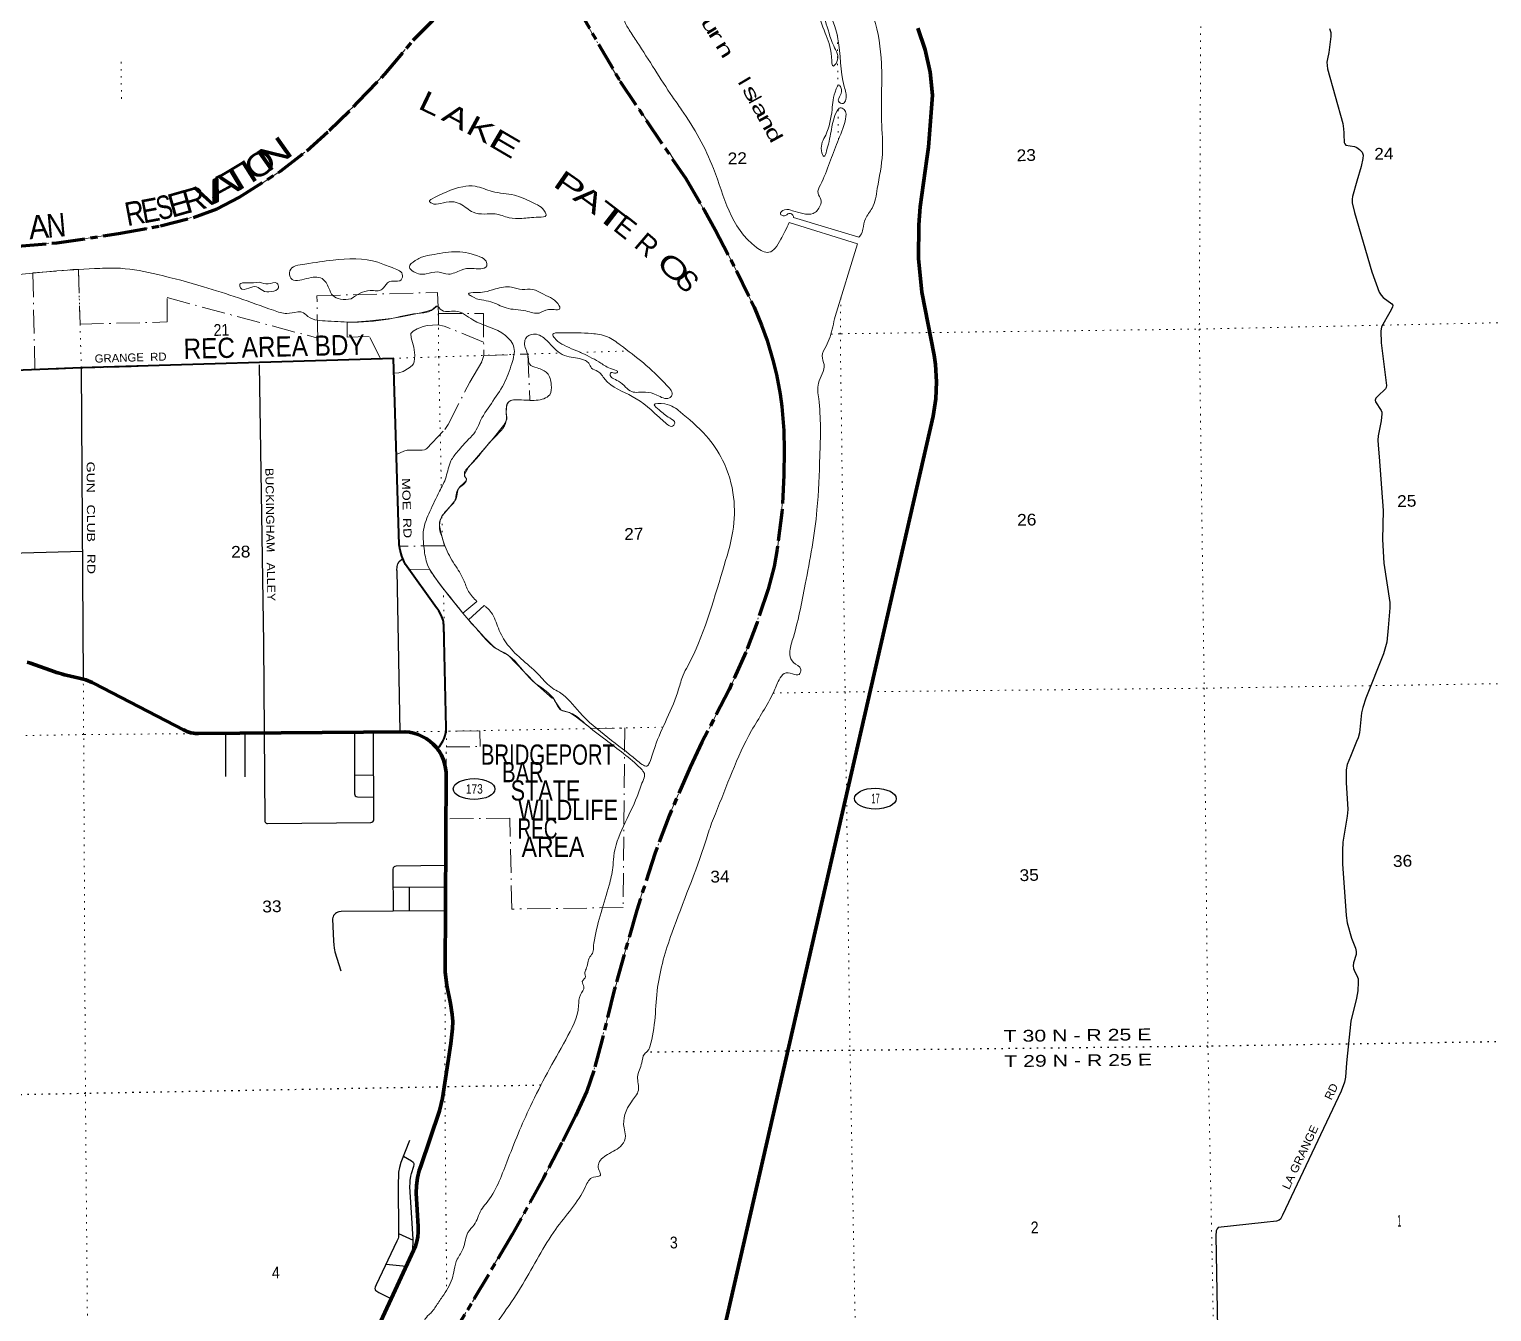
# Model space of a CAD drawing. Header units: feet. Extents: x 244583 to 493183, y 184934 to 372822.
# Drawn here: x 316821 to 338533, y 200179 to 219224 of the extents above; entities that cross this region are included whole.
import ezdxf
from ezdxf.enums import TextEntityAlignment as Align

# ---------------------------------------------------------------- set-up
doc = ezdxf.new("R2010")
doc.units = ezdxf.units.FT
doc.header["$LTSCALE"] = 70
for name, pattern in [('DOT_DASHED', [7.7, 5, -1.2, 0.3, -1.2]), ('DOTTED', [1.5, 0.3, -1.2]), ('LONG_DASH_SHORT_DASH', [9.9, 6, -1.2, 1.5, -1.2])]:
    doc.linetypes.add(name, pattern=pattern)
for name, color, linetype, lineweight in [('11', 7, 'LONG_DASH_SHORT_DASH', 60), ('17', 7, 'Continuous', 25), ('23', 7, 'Continuous', 70), ('26', 7, 'Continuous', 40), ('29', 7, 'Continuous', 25), ('30', 7, 'Continuous', 25), ('39', 7, 'Continuous', 13), ('44', 7, 'DOT_DASHED', 13), ('6', 7, 'DOTTED', 25), ('7', 7, 'DOTTED', 13)]:
    doc.layers.add(name, color=color, linetype=linetype, lineweight=lineweight)
for name, color, linetype in [('27', 7, 'Continuous'), ('41', 7, 'Continuous'), ('42', 7, 'Continuous')]:
    doc.layers.add(name, color=color, linetype=linetype)

msp = doc.modelspace()

# ---------------------------------------------------------------- linework, layer by layer
at = {"layer": '11'}
for points in [[(324926.53, 219604.36), (325591.51, 218450.78)], [(312492.69, 219444.29), (312864.43, 218684.81), (313578.48, 217543.01), (313960.8, 216998.04), (314272.07, 216626.1), (314540.07, 216426.87), (314931.4, 216236.43), (315265.69, 216125.66), (315687.23, 216036.83), (316150.94, 215998.86), (316651.49, 216004.61), (317231.92, 216051.89), (318146.69, 216189.54), (318769.13, 216305.02), (319260.86, 216427.74), (319612.93, 216557.23), (319930.46, 216726.16), (320551.34, 217117.71), (320940.85, 217420.41), (321274.96, 217718.41), (321700.72, 218140.9), (322097.82, 218554.95), (322522.28, 219059.86), (322892.17, 219436.39)], [(325591.51, 218450.78), (326567.38, 217006.15), (326845.32, 216530.73), (327002.17, 216246.9), (327320.81, 215638.81), (327581.31, 215099.43), (327692.01, 214831.06), (327776.52, 214600.85), (327860.7, 214310.7), (327914.2, 214095.33), (327968.65, 213807.33), (327993.91, 213622.96), (328023.11, 213265.81), (328030.13, 212968.26), (328025.5, 212601.25), (327994.1, 212046.11), (327926.1, 211506), (327877.95, 211246.6), (327791.36, 210910.15), (327626.38, 210415.8), (327457.65, 209972.44), (327212.3, 209421.63), (326807.52, 208638.19), (326630.5, 208265.26), (326321.23, 207543.99), (326106.68, 206978.67), (325841.32, 206143.28), (325652.22, 205482.83), (325506.26, 204954.52), (325326.31, 204224.51), (325202.12, 203759.25), (325099.38, 203454.99), (324932.17, 203087.48), (324727.8, 202687.96), (324457.6, 202170), (323990.45, 201324.33), (323215.7, 200019.93)]]:
    msp.add_lwpolyline(points, dxfattribs=at)
at = {"layer": '17'}
for centre in [(323425.49, 207941.78), (329381.63, 207799.34)]:
    msp.add_ellipse(centre, major_axis=(-309.24, 1), ratio=0.500121, dxfattribs=at)
at = {"layer": '23'}
for points in [[(326605.46, 197587.15), (330238.89, 213479.96), (330278.13, 213733.97), (330290.61, 213990.69), (330276.19, 214247.31), (330257.12, 214385.65), (330074.58, 215319.47), (330024.61, 215817.86), (330027, 216318.73), (330049.96, 216587.19), (330148.24, 217301.62), (330172.3, 217471.46), (330232.07, 218247.76), (330194.49, 218585.29), (330121.83, 218917.04), (330014.9, 219239.38)], [(322877.35, 208539.99), (322864.77, 208557.1), (322819.43, 208606.84), (322769.14, 208651.58), (322714.46, 208690.81), (322655.97, 208724.11), (322594.31, 208751.12), (322530.18, 208771.53), (322464.26, 208785.13), (322397.28, 208791.76), (319334.95, 208764.87), (319310.05, 208764.65), (319284.95, 208766.93), (319263.89, 208768.85), (319218.52, 208777.84), (319174.34, 208791.53), (319159.57, 208797.8), (319134.46, 208808.47), (319109.57, 208821.38), (317784.75, 209508.65), (317752.85, 209524.13), (317658.28, 209562.03), (317560.27, 209589.84), (317366.32, 209633.4), (317341.84, 209638.89), (317316.32, 209645.11), (317248.38, 209665.96), (317223.2, 209673.69), (317198.38, 209682.65), (316839.53, 209812.34), (316791.21, 209825.93)], [(321498.02, 198863.79), (322552.67, 201153.5), (322574.13, 201221.35), (322588.37, 201291.06), (322595.26, 201361.88), (322594.7, 201433.03), (322593.68, 201447.39), (322566.61, 201939.97), (322569.82, 202053.39), (322584.87, 202165.84), (322611.6, 202276.1), (322633.48, 202341.69), (322912.24, 203161.71), (322955.14, 203349.91), (323081.35, 204163.16), (323106.8, 204385.13), (323108.14, 204489.51), (323098.69, 204592.49), (323073.09, 204755.02), (323020.27, 205025.03), (322995.44, 205229.47), (322995.07, 205235.05), (323009.91, 208177.25), (323009.42, 208186.95), (323001.98, 208253.84), (322987.59, 208319.59), (322966.41, 208383.48), (322938.66, 208444.8), (322904.66, 208502.88), (322877.35, 208539.99)]]:
    msp.add_lwpolyline(points, dxfattribs=at)
at = {"layer": '26'}
msp.add_lwpolyline([(322877.35, 208539.99), (322902.72, 208567.2), (322910.58, 208575.63), (322938.08, 208612.14), (322961.62, 208651.32), (322980.94, 208692.74), (322995.81, 208735.96), (323006.09, 208780.49), (323011.66, 208825.86), (323012.67, 208849.5), (322974.69, 210374.7), (322971.14, 210399.7), (322968.4, 210424.7), (322963.39, 210448.11), (322947.49, 210496.82), (322926.58, 210543.61), (322900.9, 210587.95), (322870.73, 210629.36), (322866.38, 210634.63), (322408.63, 211278.27), (322387.59, 211314.48), (322352.42, 211400.66), (322326.45, 211490.04), (322311.75, 211568.34), (322229.73, 214336.87), (317593.24, 214195.21), (314878.99, 214087.49)], dxfattribs=at)
at = {"layer": '29'}
for p, q in [((317593.24, 214195.21), (317622.49, 209574.53)), ((320231.84, 214242.4), (320296.09, 210105.72)), ((316272.67, 211439.49), (317610.88, 211471.51)), ((322277.92, 211186.93), (322321.79, 208794.41)), ((320296.09, 210105.72), (320318.89, 207474.78)), ((319734.69, 208762.16), (319735.4, 208126.38)), ((320019.66, 208768.45), (320020.14, 208123.87)), ((321650.08, 208782.42), (321650.14, 207869.87)), ((321935.1, 207484.15), (321932.66, 208787.43)), ((321650.12, 208150.11), (321933.86, 208147.69)), ((320358.19, 207428.77), (321894.11, 207445.74)), ((322219.79, 206753.5), (322223.4, 206126.34)), ((323001.71, 206805.57), (322269.8, 206795.79)), ((322222.13, 206483.8), (322994.19, 206486.96)), ((322461.72, 206483.82), (322461.72, 206128.85)), ((322999.21, 206130.73), (321453.86, 206121.38)), ((322303.68, 201342.26), (322520.12, 201244.11)), ((322118.66, 200886.31), (322414.68, 200856.21))]:
    msp.add_line(p, q, dxfattribs=at)
for points in [[(336123.87, 219233.25), (336134.91, 219203.81), (336142.27, 219174.36), (336142.26, 219115.63), (336112.78, 218877.32), (336094.45, 218784.19), (336087.09, 218736.34), (336093.43, 218635.03), (336324.35, 217827.17), (336333.87, 217746.17), (336335.93, 217687.45)], [(336335.93, 217687.45), (336336.91, 217659.4), (336342.34, 217540.35), (336350.1, 217521.66), (336368.49, 217503.26), (336494.33, 217482.59), (336530.34, 217470.13), (336570.8, 217440.68), (336607.59, 217400.2), (336623.22, 217356.02), (336618.62, 217304.49), (336594.63, 217188.42), (336530.66, 216966.08), (336465.04, 216739.48), (336461.36, 216698.99), (336459.79, 216644.81), (336495.74, 216503.71), (336752.25, 215621), (336862.32, 215322.36), (336891.49, 215274.55), (336921.17, 215241.38), (337052.36, 215148.21), (337064.63, 215127.28), (337060.95, 215097.83), (337019.51, 215024.93), (336899.1, 214803.36), (336887.66, 214741.7), (336893.76, 214566.14), (336970.83, 213934.69), (336968.07, 213903.4), (336956.26, 213882.25), (336842.5, 213776.72), (336812.66, 213746.97), (336800.7, 213717.52), (336805.14, 213693.78), (336889.4, 213563.02), (336900.02, 213539), (336901.85, 213513.23), (336893.24, 213407.63), (336849.44, 213185.39), (336843.92, 213123.07), (336844.98, 213050.14), (336861.14, 212876.65), (336920.94, 212079.72), (336911.91, 211645.74), (336930.13, 211296.66), (337020.48, 210713.96), (337020.64, 210633.1), (336995.88, 210336.28), (336976.34, 210125.03), (336925.76, 209950.43), (336663.15, 209291.13), (336617.69, 209153.28), (336599.16, 209070.81), (336568.03, 208774.15), (336551.02, 208703.23), (336526.94, 208645.59)], [(322277.92, 211186.93), (322277.92, 211186.93), (322281.97, 211245.93), (322294.17, 211287.32), (322314.86, 211318.11), (322367.33, 211364.12)], [(336526.94, 208645.59), (336435.24, 208426.14), (336387.79, 208306.69), (336373.01, 208228.03), (336373.22, 208038.31), (336396.99, 207636.78), (336389.16, 207539.86), (336321.08, 207152), (336316.06, 207029.44), (336318.82, 206829.06), (336371.24, 206065.06), (336385.59, 205953.45), (336452.83, 205725.73), (336511.02, 205579.19), (336521.13, 205531.34), (336518.19, 205485.88), (336481.59, 205358.34), (336476.99, 205317.85), (336480.28, 205277.8), (336489.87, 205251.59), (336540.45, 205148.54), (336548.72, 205120.93), (336552.4, 205071.23), (336543.2, 204944.25), (336523.78, 204838.03), (336439.06, 204492.47), (336375.71, 203874.55), (336362.03, 203664.57), (336348.25, 203587.86), (336297.9, 203456.36), (335425.79, 201611.24), (335397.38, 201552.36), (335378.99, 201537.64), (335338.04, 201524.01), (335156.69, 201504.93), (334473.63, 201428.8), (334455.7, 201408.81), (334440.99, 201379.36), (334438.74, 201307.53), (334483.98, 198829.27)], [(321650.14, 207869.87), (321653.37, 207854.51), (321660.8, 207841.78), (321674.59, 207831.16), (321692.63, 207826.92), (321932.4, 207822.67)], [(320318.89, 207474.78), (320320.29, 207459.11), (320324, 207450.09), (320335.67, 207436.29), (320345.75, 207430.98), (320358.19, 207428.77)], [(321894.11, 207445.74), (321907.73, 207448.5), (321921.52, 207455.4), (321930.54, 207468.14), (321935.1, 207484.15)], [(322269.8, 206795.79), (322249.89, 206791.96), (322236.37, 206784.53), (322224.43, 206769.13), (322219.79, 206753.5)], [(321453.86, 206121.38), (321416.87, 206119.96), (321399.85, 206114.44), (321381.93, 206104.31), (321366.74, 206092.35), (321348.35, 206073.95), (321339.62, 206062.9), (321331.8, 206046.34), (321326.75, 206032.53), (321324.44, 206013.21), (321335.48, 205683.76), (321340.99, 205626.71), (321348.35, 205578.86), (321352.97, 205553.09), (321359.39, 205523.64), (321445.01, 205242.4)], [(322467.16, 202723.9), (322339.15, 202393.53), (322317.7, 202320.23), (322303.91, 202253.97), (322296.55, 202040.47), (322303.91, 201381.56), (322303.91, 201307.94), (322302.06, 201287.69), (322296.54, 201269.29), (322278.15, 201226.96), (321969.15, 200579.1), (321954.43, 200542.28), (321952.59, 200525.72), (321954.44, 200512.84), (321958.11, 200501.79), (321967.3, 200492.59), (322009.62, 200464.99), (322190.16, 200374.54)], [(322472.32, 202036), (322473.57, 202094.77), (322474.95, 202130.65), (322483.68, 202190.47), (322493.34, 202233.72), (322528.29, 202340.47), (322535.18, 202360.72), (322535.64, 202373.6), (322529.67, 202387.41), (322522.77, 202395.69), (322497.02, 202414.09), (322374.68, 202482.58)], [(322516.91, 201085.12), (322519.89, 201252.19), (322498.93, 201572.92), (322472.32, 202036)]]:
    msp.add_lwpolyline(points, dxfattribs=at)
at = {"layer": '39'}
for p, q in [((328167.87, 216429.56), (329136.6, 216138.53)), ((323258.09, 210555.6), (323465.28, 210726.91)), ((323341.66, 210452.78), (323573.9, 210667.21))]:
    msp.add_line(p, q, dxfattribs=at)
msp.add_lwpolyline([(328103.27, 216357.08), (329117.2, 216036.96), (328783.62, 214960.96)], dxfattribs=at)
for points in [[(325507.98, 221613.57), (325822.05, 221715.02), (326112.25, 221803.71), (326356.28, 221810.32), (326587.31, 221776.16), (327185.45, 221822.67), (327648.91, 221776.61), (327848.04, 221654.7), (327953.13, 221576.71), (328070.31, 221499.05), (328369.53, 221115.13), (328342.27, 220932.52), (328295.37, 220803.94), (328357.25, 220682.35), (328470.29, 220608.62), (328526.14, 220559.61), (328636.59, 220433.27), (328721.67, 220275.94), (328863, 220200.95), (328989.99, 220133.67), (329108.19, 220092.41), (329172.93, 219940.58), (329361.7, 219389.98), (329473.14, 218716.04), (329474.54, 217861.29), (329488.02, 217372.63), (329411.43, 216857.28), (329334.64, 216568.25), (329234.11, 216407.91), (329197.9, 216257.39), (329162.09, 216165.49), (329136.6, 216138.53)], [(328167.87, 216429.56), (328148.49, 216473.49), (328097.63, 216488.28), (328031.96, 216454.17), (327972.64, 216482.87), (328033.6, 216541.11), (328152.98, 216530.19), (328303.5, 216487.79), (328458.91, 216487.96), (328562.62, 216605.95), (328574.28, 216695.18), (328531.38, 216786.97), (328566.25, 216913.2), (328819.16, 217548.51), (328938.98, 217887.21), (328920.85, 218032.21), (328857.6, 218056.77), (328814.46, 218011.14), (328731.12, 217740.12), (328659.2, 217420.91), (328619.19, 217334.96), (328582.51, 217420.86), (328644.72, 217652.91), (328739.23, 218031.33), (328799.38, 218338.1), (328840.12, 218397.81), (328869.41, 218360.2), (328860.6, 218240.74), (328834.65, 218157.19), (328904.22, 218122.7), (328942.94, 218182.35), (328919.44, 218375.7), (328827.33, 219080.48), (328613.01, 219606.14), (328507.75, 219690.18), (328473.75, 219679.16), (328517.15, 219569.19), (328640.42, 219344.18), (328763.5, 218979.73), (328810.53, 218738.51), (328759.71, 218678.54), (328731.88, 218809.13), (328637.2, 219168.29), (328486.11, 219523.89), (328400.24, 219636.75), (328189.07, 219829.07), (328077.28, 220003.87), (327913.71, 220080.27), (327748.75, 220279.91), (327534.75, 220647.95), (327389.53, 221009.78), (327163.59, 221298.7), (326968.14, 221360.09), (326450.15, 221261.19), (326147.52, 221184.29), (325954.35, 221162.89), (325851.6, 221083.32), (325747.73, 221044.14), (325642.75, 221045.34), (325616.76, 221049.14)], [(325614.55, 220531.3), (325374.7, 220373.24), (325234.08, 220276.48), (325112.23, 220230.74), (325099.77, 220097.04), (325242.55, 219969.55), (325401.79, 219757.64), (325603.94, 219526.68), (325648.51, 219374.31), (325727.59, 219214.79), (325845.6, 219034.1), (326370.57, 218221.82), (326505.05, 218029.44), (326979.2, 217157.18), (327617.06, 215984.22), (327802.71, 215912.46), (327895.88, 215973.58), (327977.02, 216105.11), (328040.45, 216219.99), (328103.27, 216357.08)], [(322791.5, 216701.36), (323256.67, 216885.72), (323440.14, 216892.71), (323694.58, 216814.73), (324023.02, 216760.98), (324284.29, 216654.89), (324480.06, 216508.63), (324493.45, 216462.51), (324383.25, 216433.26), (324135.52, 216414.43), (323943.48, 216425.4), (323738.06, 216482.48), (323576.67, 216480.13), (323412.42, 216508.01), (323217.31, 216630.04), (323097.32, 216663.16), (322926.45, 216638.33), (322795.19, 216640.84), (322762.03, 216672.27), (322791.5, 216701.36)], [(307851.32, 214995.63), (307985.31, 215107.1), (308125.25, 215082.6), (308404.56, 214981.04), (308576.31, 214973.57), (308691.49, 214968.6), (308984.83, 215016.96), (309474.02, 215135.29), (309536.88, 215197.61), (309603.27, 215205.47), (309699.57, 215226.27), (309936.48, 215198.33), (310216.69, 215137.21), (310577.92, 215211.65), (310845.04, 215259.3), (311239.37, 215231.58), (311886.96, 215168.29), (312334.47, 215261.24), (312828.15, 215436.27), (313245.14, 215611.24), (313949.81, 215820.27), (314308.79, 215829.99), (314578.29, 215718.06), (314803.43, 215677.68), (315261.79, 215597.14), (315981.37, 215558.02), (316405, 215565.45), (317230.54, 215636.3), (317869.3, 215673.8), (318176.07, 215674.03), (318727.58, 215581.86), (319408.72, 215400.24), (320445.68, 215050.44), (320644.77, 215003.29), (320807.63, 215025.88), (320866.22, 215023.43), (320956.8, 214959.2), (321255.38, 214890.49), (321635.26, 214874.51), (322224.95, 214934.93), (322628.53, 215010.52), (322812.68, 215066.03), (322875.94, 215114.22), (322923.6, 215069.03), (323148.47, 215038.75), (323406.37, 214908.32), (323891.09, 214676.93), (324017.11, 214498.47), (323985.26, 214263.2), (323864.6, 213954.8), (323503.18, 213375.15), (323440.14, 213246.14), (323344.28, 213136.44), (323183.69, 212958.31), (323080.71, 212814.06), (323008.58, 212575.68), (322911.52, 212362.89), (322768.4, 212063.98), (322675.08, 211788.65), (322682.72, 211512.01), (322733.72, 211272.92), (322898.44, 211008.62), (323258.09, 210555.6)], [(321601.47, 215221.17), (321880.64, 215343.91), (322061.76, 215362.96), (322137.85, 215457.97), (322219.87, 215484.44), (322344.46, 215503.98), (322358.37, 215585.19), (322206.28, 215684.13), (321994.14, 215765.28), (321331.31, 215795.83), (320913.1, 215738.03), (320689.9, 215634.99), (320705.01, 215526.28), (320939.23, 215522.52), (321167.35, 215520.61), (321270.13, 215379.92), (321327.7, 215268.31), (321440.13, 215216.8), (321601.47, 215221.17)], [(322832.63, 215878.92), (323172.57, 215920.46), (323509.64, 215846.73), (323604.36, 215778.57), (323612.3, 215710.08), (323522.72, 215665.22), (323395.33, 215673.89), (323232.58, 215647.26), (323044.51, 215587.6), (322884.18, 215619.64), (322715.39, 215592.84), (322528.9, 215622.14), (322466.39, 215693.2), (322548.53, 215788.38), (322700.02, 215857.14), (322832.63, 215878.92)], [(320240.36, 215469.24), (320368.25, 215442.39), (320497.16, 215451.94), (320521.18, 215385.91), (320415.74, 215330.51), (320286.23, 215343.17), (320193.85, 215399.27), (320081.42, 215378.04), (319956.15, 215382.73), (319948.6, 215437.09), (320040.87, 215457.78), (320240.36, 215469.24)], [(323740.77, 215370.03), (323980.26, 215394.7), (324140.65, 215360.65), (324298.06, 215360.87), (324457.49, 215288.39), (324688.22, 215118.83), (324699.3, 215082.76), (324528.27, 215063.98), (324390.51, 215009.73), (324193.88, 215040.78), (323900, 215085.37), (323673.4, 215178.25), (323384.57, 215259.34), (323343.23, 215294.6), (323445.64, 215313.54), (323580.6, 215323.25), (323740.77, 215370.03)], [(328783.62, 214960.96), (328709.23, 214657.85), (328650.5, 214518.85), (328591.94, 214373.79), (328621.73, 214245.27), (328536.54, 213968.14), (328540.87, 213737.88), (328558.29, 212887.61), (328515.83, 212086.24), (328342.4, 210984.26), (328149.57, 210146.48), (328112.96, 209937.35), (328166.67, 209819.58), (328276.45, 209717.47), (328250.28, 209641.99), (328153.09, 209653.51), (328029.84, 209658.25), (327953.7, 209565.26), (327868.07, 209377.03), (327544.69, 208808.52), (327007.61, 207573.43), (326950.96, 207432.46), (326865.32, 207171.48), (326360.27, 205799.85), (326150.3, 204997.98), (326033.43, 204113.76), (326010.62, 204062.62), (325953.64, 204006.52), (325914.86, 203876.14), (325852.03, 203666.3), (325863.54, 203468.57), (325761.28, 203298.08), (325650.92, 202909.13), (325672.36, 202790.48), (325619.57, 202655.68), (325403.47, 202514.44), (325270.35, 202365.34), (325280.87, 202276.71), (325302.93, 202208.6), (325198.84, 202177.49), (325079.55, 202038.87), (324636.9, 201404.48), (324148.73, 200591.04), (323576.69, 199745.01), (323469.88, 199519.84), (323474.85, 199412.87), (323502.61, 199211.54), (323409.14, 199015.02), (323101.29, 198469.16), (322947.26, 198273.01), (322862.25, 198135.32), (322783.41, 197993.75), (322720.84, 197628.32), (322729.75, 197232.49), (322772.33, 196859.8), (322940.9, 196456.17), (323100.68, 196151.32), (323151.75, 195982.95), (323248.02, 195785.5), (323445.89, 195417.02), (323432.1, 195331.77), (323479.7, 195215.86), (323547.87, 195159.1), (323658.82, 194941.84), (324230.42, 194268.23), (324569.31, 193982.38), (324709.64, 193840.1), (324847.47, 193702.96), (325360.5, 193250.05), (326044.05, 192688.6), (326288.44, 192462.83), (326838.51, 192057.4), (327181.04, 191785.79), (327587.61, 191534.1), (328099.18, 191060.94), (328418.4, 190756.37), (328999.62, 190319.45), (329169.33, 190093.68), (329385.7, 189859.06), (329656.38, 189704.73), (329823.42, 189648.63), (329910.69, 189558.04), (330008.21, 189461.66), (330092.66, 189253.79), (330259.01, 189003.67), (330470.05, 188669.9), (330786.17, 188185.39), (331176.57, 187715.02), (331811.43, 187162.35), (332178.08, 186953.95)], [(322947.88, 211996.1), (323059.32, 212126.42), (323137.49, 212219.47), (323193.03, 212400.83), (323310.52, 212531.32), (323282.08, 212611.38), (323363.16, 212744.92), (323699.56, 213133.94), (323901.89, 213408.18), (323901.91, 213553.67), (323940.47, 213692.13), (324097.06, 213722.64), (324347.53, 213715.28), (324547.08, 213797.47), (324571.31, 213943.62), (324509.99, 214117.77), (324362.55, 214194.61), (324247.88, 214254.15), (324228.85, 214358.71), (324175.32, 214543.17), (324189.11, 214628.42), (324306.26, 214698.28), (324479.86, 214624.17), (324703.69, 214411.98), (324836.34, 214358.99), (325080.08, 214302.95), (325127.53, 214265.84), (325167.91, 214192.16), (325260.06, 214144.14), (325366.2, 214027.79), (325772.88, 213772.06), (326241.27, 213400.79), (326384.29, 213337.98), (326403.45, 213374.87), (326328.67, 213451.66), (326172, 213570.68), (326099.24, 213647.52), (326254.31, 213659.81), (326483.53, 213544.77), (326870.81, 213187.47), (327114.95, 212824.28), (327277.45, 212274.99), (327265.17, 211769.46), (327115.68, 211189.5), (326595.89, 209766.94), (326526.96, 209631.71), (326462, 209425.85), (326112.14, 208573.71), (326027.97, 208332.98), (325991.04, 208281.46), (325919.73, 208305.8), (325835.15, 208372.22), (324992.13, 209080.91), (324691.28, 209377.9), (324588.72, 209437.77), (324399.95, 209622.61), (323923, 210084.58), (323785.05, 210329.4), (323679.71, 210562.98), (323608.96, 210639.87), (323573.9, 210667.21)], [(325026.49, 214416.68), (324726.12, 214550), (324616.67, 214639.99), (324595, 214693.97), (324699.31, 214717), (325171.9, 214705.55), (325403.32, 214657.25), (325596.41, 214535.17), (326291.21, 213931.59), (326359.81, 213785.93), (326324.46, 213750.62), (326137.63, 213792.04), (325968.9, 213835.97), (325766.89, 213842.62), (325566.81, 213998.87), (325446.88, 214102.72), (325458.37, 214125.26), (325531.25, 214117.13), (325555.01, 214133.94), (325481.18, 214176.4), (325307.13, 214266.66), (325026.49, 214416.68)], [(323465.28, 210726.91), (323344.13, 210875.19), (323268.69, 211048.96), (323135.23, 211277.73), (322994.71, 211542.69), (322957.3, 211654.84), (322909.32, 211857.64), (322947.88, 211996.1)], [(323341.66, 210452.78), (323529.08, 210243.66), (323718.07, 210050.74), (323935.52, 209923.26), (324293.05, 209546.97), (324628.3, 209246.87), (324704.36, 209123.64), (324859.25, 209069.23), (325038.33, 208942.73), (325345.85, 208696.44), (325868.02, 208278.13), (325932.49, 208209.15), (325956.07, 208159.27), (325928.66, 208055.47), (325844.09, 207828.87), (325497.31, 206938.43), (325483.73, 206772.36), (325430.31, 206514.27), (325210.48, 205704.05), (325197.3, 205596.59), (325189.33, 205519.59), (325144.84, 205449.68), (325087.34, 205266.25), (325068.95, 205201.09), (325080.21, 205158.96), (325031.8, 205084.9), (325056.21, 205004.73), (325002.97, 204886.08), (324977.13, 204725.74), (324785.24, 204219.4), (324261.47, 203233.22), (323911.06, 202401.28), (323605.04, 201788.78), (323531.02, 201691.8), (323426.12, 201470.72), (323334.4, 201357.09), (323264.23, 201120.78), (323175.8, 200960.77), (323129.68, 200803.92), (323099.13, 200667.7), (322953.1, 200401.05), (322854.26, 200252.87), (322803.66, 200184.82), (322756.54, 200137.06), (322686.33, 200048.27), (322670.35, 199896.28), (322577.89, 199736.16), (322459.49, 199565.23), (322289.11, 199376.72), (322231.95, 199253.93), (322283.81, 199130.04), (322296.44, 198964.68), (322198.45, 198858.97), (322064.99, 198721.99), (321976.67, 198557.93), (321920.62, 198322.01), (321872.24, 198100.43), (321802.41, 197852.01), (321802.69, 197476.15), (321903.48, 196749.38), (321932.31, 196582.44), (322027.19, 196435.47), (322095.12, 196241.29), (322146.57, 196058.8), (322256.03, 195968.8), (322337.68, 195789.15), (322378.16, 195638.68), (322336.91, 195451.66), (322476.13, 195160.39), (322602.04, 194985.97), (322633.57, 194867.6), (322792.7, 194732.48), (322878.34, 194554.95), (323021.23, 194057.67), (323123.05, 193878.55), (323146.19, 193844.83), (323189.77, 193874.3), (323169.62, 193946.5), (323229.79, 193960.25), (323370.33, 193840.79), (323754.34, 193382.37), (323894.2, 193214.39), (324164.42, 192978.87)]]:
    msp.add_spline(points, degree=3, dxfattribs=at)
at = {"layer": '44'}
for p, q in [((322894.18, 215004.39), (322895.18, 214833.34)), ((316904.88, 214167.18), (322033.36, 214333.37))]:
    msp.add_line(p, q, dxfattribs=at)
for points in [[(312253.79, 219991.27), (312650.84, 219100.57), (312921.16, 218591.06), (313475.41, 217701.72), (313867.38, 217123.23), (314244.64, 216652.59), (314583.94, 216400.48), (315070.84, 216186.28), (315432.05, 216083.52), (315785.41, 216023.61), (316229.41, 215998.25), (316761.83, 216009.68), (317573.78, 216101.19), (318129.92, 216186.7), (318895, 216332.77), (319465.94, 216495), (319767.35, 216634.48), (320279.8, 216938.74), (320637.21, 217178.81), (320998.76, 217470.19), (321819.03, 218254.52), (322542.58, 219084.91), (322896.44, 219440.42)], [(325032.12, 219420.59), (325402.19, 218763.38), (325562.94, 218499.74), (325964.2, 217909.86), (326303.82, 217423.25), (326772.39, 216660.12), (327197.79, 215886.4), (327569.12, 215126.75), (327754.11, 214659.84), (327917.81, 214075.81), (327977.52, 213748.67), (328029.6, 213063.39), (328010.33, 212262.45), (327932.95, 211547.95), (327786.01, 210892.14), (327501.97, 210081.61), (327313.47, 209633.41), (326674.88, 208364.08), (326317.63, 207535.09), (326122.49, 207021.75), (325882.19, 206277.93), (325593.18, 205265.84), (325195.74, 203737.89)], [(316904.88, 214167.18), (316873.35, 215608.86), (317550.93, 215655.08), (317575.02, 214843.65), (318869.97, 214877.56), (318865.97, 215238.5), (321104.98, 214637.49), (321091.24, 215265.7), (322879.89, 215316.98), (322892.95, 215092.65), (322894.18, 215004.39), (323563.32, 215003.4), (323568.74, 214380.25), (324220.87, 214400.56), (324254.67, 213717.57), (324124.85, 213722.5), (324034.18, 213722.99), (324008.29, 213721.51), (323986.87, 213718.56), (323962.72, 213707.71), (323944.49, 213695.38), (323925.5, 213676.15), (323912.95, 213652.48), (323908.03, 213632.76), (323904.08, 213595.78), (323901.62, 213532.18), (323911.23, 213460.19), (323910.73, 213435.04), (323901.86, 213407.92), (323860.82, 213338.3), (323708.69, 213146.11), (323487.93, 212892.67), (323342.07, 212720.09), (323306.25, 212659.03), (323280.76, 212607.61), (323280.75, 212598.7), (323284.61, 212588.42), (323310.21, 212547.3), (323311.86, 212537.13), (323308.97, 212527.76), (323297.05, 212508.43), (323278.97, 212488.63), (323211.57, 212428.12), (323192.23, 212399.06), (323183.5, 212373.44), (323162.99, 212271.33), (323152.05, 212242.22), (323070.04, 212139), (322950.82, 211999.5), (322925.19, 211947.94), (322911.41, 211903.49), (322909.43, 211855.24), (322929.62, 211756.62), (322983.34, 211555.44), (322318.58, 211547.56), (322272.4, 212907.51), (322382.54, 212960.51), (322428.89, 212974.69), (322654.56, 212974.32), (322689.05, 212977.28), (322710.73, 212989.11), (322724.53, 213000.95), (322992.61, 213283), (323038.73, 213357.23), (323360.43, 213986.05), (323540.51, 214292.38), (323568.74, 214380.25)], [(323567.01, 214578.9), (322982.23, 214817.19), (322884.82, 214833.32), (322807.96, 214831.35), (322727.73, 214823.48), (322669.99, 214811.63), (322579.32, 214774.16), (322522.16, 214740.63), (322488.05, 214704.74), (322490.63, 214640.05), (322529.56, 214501.04), (322543.84, 214385.63), (322533.99, 214287.02), (322526.86, 214257.05), (322507.38, 214230.81), (322460.08, 214195.31), (322371.97, 214144.28), (322308.31, 214121.35), (322237.35, 214115.44), (322229.73, 214336.87), (322033.36, 214333.37), (321869.27, 214662.72), (321541.13, 214653.21), (321542.09, 214872.76), (321691.88, 214878.67), (321874.69, 214892.48), (322191.53, 214929.95), (322341.32, 214955.59), (322632.54, 215011.8), (322675.41, 215022.15), (322733.55, 215039.41), (322822.49, 215069.97), (322864.87, 215109.42), (322874.72, 215113.85), (322881.62, 215113.85), (322891.47, 215103.5)], [(325195.74, 203737.89), (325121.48, 203507.71), (325039.78, 203313.41), (324861.86, 202949.54), (324459.43, 202179.95), (324127.97, 201573.4), (323578, 200630.28), (323160.4, 199922.95)]]:
    msp.add_lwpolyline(points, dxfattribs=at)
msp.add_lwpolyline([(322463.86, 211200.17), (322764.47, 211207.07), (322823.11, 211116.35), (322876.33, 211038.44), (323048.81, 210811.61), (323259.24, 210552.24), (323344.98, 210451.65), (323588.92, 210180.45), (323711.14, 210057.17), (323755.91, 210022.1), (323875.7, 209963.51), (323929.4, 209928.68), (324200.18, 209651.92), (324326.15, 209516.73), (324618.06, 209256.57), (324716.7, 209115.31), (324839.07, 209079.87), (324946.94, 209007.96), (325161.48, 208839.75), (325660.64, 208848.09), (325639.04, 206182.27), (323985.1, 206159.64), (323955.57, 207506.86), (323008.42, 207498.96), (323012.36, 208568.01), (323514.02, 208571.95), (323510.08, 208806.67), (323013.93, 208799), (322974.69, 210374.7), (322963.39, 210448.11), (322947.49, 210496.82), (322900.9, 210587.95)], close=True, dxfattribs=at)
at = {"layer": '6'}
for points in [[(338804.67, 204190.83), (334320.24, 204121.92), (329005.84, 204058.85), (325977, 204033.52)], [(324417.99, 203542.34), (322990.17, 203518.08), (317654.54, 203420.09), (312335.1, 203320.51), (308013.07, 203253.05)]]:
    msp.add_lwpolyline(points, dxfattribs=at)
at = {"layer": '7'}
for p, q in [((328818.15, 219133.17), (328825.44, 218381.67)), ((318189.16, 218192.9), (318182.95, 218778.86)), ((328828.89, 218026.47), (328833.07, 217595.59)), ((324217.31, 214400.45), (324697.49, 214415.52)), ((324994.42, 214424.84), (325712.72, 214447.39)), ((322947.93, 211986.19), (322954.45, 211671.21)), ((326229.43, 208860.01), (325273.26, 208841.87)), ((322990.17, 203518.08), (323018.11, 200503.67))]:
    msp.add_line(p, q, dxfattribs=at)
for points in [[(333947.38, 232008.64), (333977.51, 230722.17), (334080.12, 225396.17), (334216.02, 220107.45), (334191.75, 214771.95), (334264.28, 209439.07), (334320.24, 204121.92)], [(317654.54, 203420.09), (317628.51, 208750.18), (317593.24, 214195.21), (317550.88, 215656.71)], [(328869.91, 215239.3), (328861, 214716.52), (328933.53, 209383.65), (329005.84, 204058.85)], [(322892.79, 215103.58), (322898.8, 214359.07), (322938.91, 212421.94)], [(328722.9, 214696.23), (328871.48, 214702.66), (334191.75, 214771.95), (338643.12, 214866.58)], [(307866.33, 213919.63), (312238.55, 213983.53), (317593.24, 214195.21), (322898.8, 214359.07), (324017.4, 214394.18)], [(322970.04, 210918.43), (323013.93, 208799), (322990.17, 203518.08), (323018.49, 200620.62)], [(338724.22, 209506.91), (334264.28, 209439.07), (328933.53, 209383.65), (327862.16, 209366.18)], [(325166.79, 208839.85), (323013.93, 208799), (317628.51, 208750.18), (312298.65, 208662.45), (307939.93, 208570.31)], [(334320.24, 204121.92), (334425.26, 198781.84), (334517.9, 193451.53), (334624.89, 188113.52), (334669.02, 186076.14)], [(329244.85, 190003.72), (329206.88, 193412.8), (329106.56, 198728.76), (329005.84, 204058.85)], [(317938.43, 185832.51), (317909.74, 187521.5), (317795.86, 192816.88), (317701.65, 198130.98), (317654.54, 203420.09)]]:
    msp.add_lwpolyline(points, dxfattribs=at)

# ---------------------------------------------------------------- texts
at = {"layer": '17'}
for s, width, p in [('173', 0.8, (323428.39, 207873.47)), ('17', 0.6, (329384.54, 207731.03))]:
    msp.add_text(s, height=140, dxfattribs=dict(at, width=width)).set_placement(p, align=Align.CENTER)
at = {"layer": '27'}
for s, rotation, width, p in [('GRANGE  RD', 1.769, 1.05, (317793.77, 214272.34)), ('MOE  RD', 271.697, 1.3, (322352.48, 212557.24))]:
    msp.add_text(s, height=120, rotation=rotation, dxfattribs=dict(at, width=width)).set_placement(p)
at = {"layer": '30'}
for s, rotation, width, p in [('GUN   CLUB   RD', 270.363, 1.3, (317672.05, 212803.32)), ('BUCKINGHAM   ALLEY', 270.89, 1.15, (320325.68, 212708.29)), ('RD', 64.702, 1.05, (336153.15, 203313.92)), ('LA GRANGE', 64.702, 1.1, (335524.12, 201983.09))]:
    msp.add_text(s, height=120, rotation=rotation, dxfattribs=dict(at, width=width)).set_placement(p)
at = {"layer": '41'}
for s, rotation, width, p in [('L', 334.397, 1.4, (322576.32, 218055.36)), ('A', 331.861, 1.4, (322924.41, 217885.44)), ('K', 331.407, 1.45, (323281.73, 217698.61)), ('E', 329.669, 1.65, (323615.77, 217510.2)), ('P', 325.407, 1.7, (324575.72, 216907.91)), ('A', 324.146, 1.6, (324874.38, 216704.93)), ('T', 322.397, 1.95, (325184.34, 216465.96)), ('O', 319.291, 1.5, (326112.62, 215718.06))]:
    msp.add_text(s, height=300, rotation=rotation, dxfattribs=dict(at, width=width)).set_placement(p)
for s, rotation, p in [('E', 321.656, (325473.7, 216251.67)), ('R', 319.407, (325783.02, 216001.99)), ('S', 316.397, (326392.25, 215471.85))]:
    msp.add_text(s, height=300, rotation=rotation, dxfattribs=at).set_placement(p)
at = {"layer": '42'}
for s, rotation, width, p in [('u', 301.666, 1.7, (326781.65, 219336.92)), ('r', 301.666, 1.85, (326891.07, 219159.52)), ('n', 301.666, 1.7, (326998.83, 218984.8)), ('I', 300.563, 1.35, (327328.74, 218449.93)), ('s', 298.706, 1.75, (327399.18, 218330.01)), ('a', 298.706, 1.6, (327531.33, 218088.7)), ('n', 298.706, 1.6, (327631.44, 217905.89)), ('d', 298.706, 1.6, (327731.55, 217723.07))]:
    msp.add_text(s, height=200, rotation=rotation, dxfattribs=dict(at, width=width)).set_placement(p)
msp.add_text('l', height=200, rotation=298.706, dxfattribs=at).set_placement((327494.76, 218155.48))
at = {"layer": '44'}
for s, height, rotation, width, p in [('N', 350, 35.206, 1.5, (320560.97, 217230.97)), ('O', 350, 32.39, 1.2, (320339.73, 217075.28)), ('T', 350, 30.795, 1.55, (319982.65, 216852.43)), ('I', 350, 32.39, 1.35, (320174.37, 216968.95)), ('V', 350, 23.062, 1.25, (319554.44, 216623.01)), ('A', 350, 28.489, 1.45, (319778.29, 216739.3)), ('E', 350, 10.652, 0.85, (318648.28, 216364.01)), ('S', 350, 13.229, 0.75, (318865.93, 216411.43)), ('N', 350, 5.045, 0.85, (317235.73, 216139.55)), ('R', 350, 10.652, 0.85, (318419.31, 216325.87)), ('A', 350, 4.934, 0.95, (316974.29, 216117.49)), ('REC AREA BDY', 300, 1.356, 0.9, (320459.31, 214360.53))]:
    msp.add_text(s, height=height, rotation=rotation, dxfattribs=dict(at, width=width)).set_placement(p, align=Align.CENTER)
for s, p in [('E', (319088.56, 216465.04)), ('R', (319320.12, 216529.53))]:
    msp.add_text(s, height=350, rotation=15.951, dxfattribs=at).set_placement(p, align=Align.CENTER)
for s, width, p in [('BRIDGEPORT', 0.75, (324520.68, 208303.13)), ('BAR', 0.75, (324150.16, 208042.83)), ('STATE', 0.8, (324485.21, 207770.7)), ('WILDLIFE', 0.8, (324820.24, 207482.79)), ('REC', 0.7, (324366.96, 207206.69)), ('AREA', 0.85, (324595.56, 206934.57))]:
    msp.add_text(s, height=300, dxfattribs=dict(at, width=width)).set_placement(p, align=Align.CENTER)
at = {"layer": '6', "width": 1.35}
for s, p in [('T 30 N - R 25 E', (331287.41, 204185.93)), ('T 29 N - R 25 E', (331295.58, 203811.62))]:
    msp.add_text(s, height=175, rotation=0.68, dxfattribs=at).set_placement(p)
at = {"layer": '7'}
for s, width, p in [('22', 1.1, (327192.02, 217216.81)), ('23', 1.1, (331481.74, 217263.68)), ('24', 1.1, (336791.15, 217285.03)), ('21', 0.9, (319559.24, 214669.77)), ('25', 1.1, (337130.67, 212128.39)), ('26', 1.1, (331488.87, 211849.91)), ('27', 1.1, (325655.96, 211639.55)), ('28', 1.1, (319819.79, 211374.63)), ('36', 1.1, (337068.33, 206782.92)), ('34', 1.1, (326934.52, 206551.44)), ('35', 1.1, (331525.45, 206573.46)), ('33', 1.1, (320282.81, 206108.15)), ('2', 0.9, (331691.3, 201342.63)), ('1', 0.45, (337133.39, 201441.97)), ('3', 0.9, (326333.68, 201118.33)), ('4', 0.9, (320425.48, 200672.51))]:
    msp.add_text(s, height=175, rotation=1.551, dxfattribs=dict(at, width=width)).set_placement(p)

doc.saveas('drawing.dxf')
